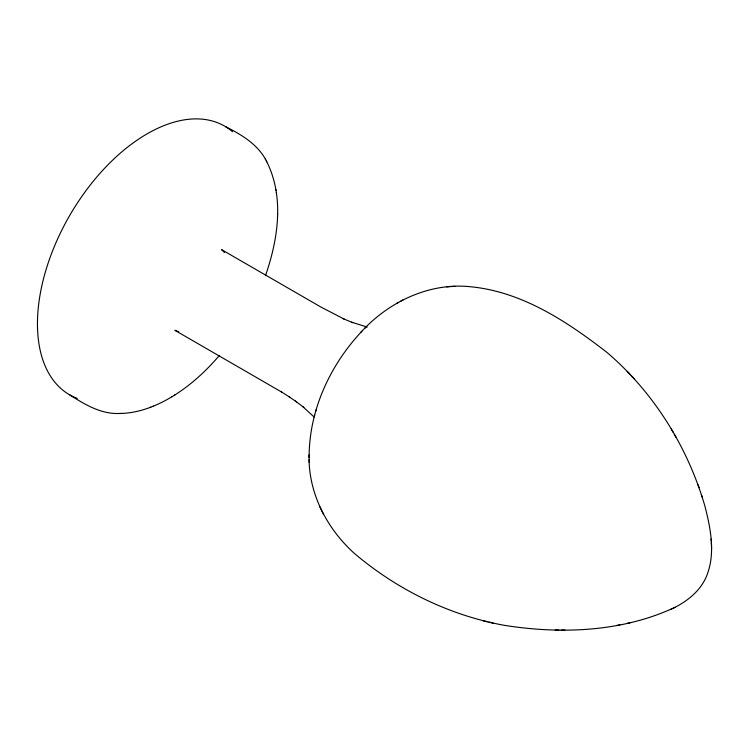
<?xml version="1.0" encoding="UTF-8"?>
<svg xmlns="http://www.w3.org/2000/svg" width="749" height="749" viewBox="0 0 749 749"><rect width="100%" height="100%" fill="white"/><g stroke="black" fill="none" stroke-linecap="round" stroke-linejoin="round"><path stroke-width="1.12" d="M265.474 275.669C278.048 239.418 284.657 196.8 266.494 161.232M309.122 457.377C308.991 410.546 330.047 365.035 361.87 331.264M360.952 332.2C388.665 301.716 429.879 282.008 471.589 286.858C522.765 292.091 567.536 321.836 607.167 352.582C654.008 392.719 687.928 447.368 705.006 506.483C710.764 529.028 715.707 554.241 706.391 576.552C700.474 590.502 688.162 600.576 674.961 607.345C622.353 631.978 561.507 634.309 504.826 625.406C449.625 615.519 397.251 589.744 354.586 553.586C326.798 528.719 308.064 492.655 309.075 454.849M277.458 217.575L277.476 216.976M277.551 214.467L277.57 213.858M314.308 416.407L314.702 415.002M315.806 411.042L316.162 409.778M219.466 355.363C206.49 370.605 191.604 384.387 174.639 395.098M364.744 328.324L365.765 327.276M120.87 413.457C139.286 412.942 156.925 405.892 172.504 396.418M171.98 396.745L175.144 394.779M396.446 303.532L398.655 302.306M400.724 301.173L403.046 299.89M670.374 609.62L672.199 608.722M673.257 608.188L674.961 607.345M150.175 407.409L150.811 407.166M152.815 406.379L153.433 406.136M616.895 625.424L619.854 624.844M627.053 623.421L629.769 622.887M446.676 286.867L450.449 286.614M451.038 286.586L454.877 286.324M69.929 395.004C84.656 404.423 100.965 414.225 119.147 413.485M118.464 413.495L121.553 413.448M555.178 630.096L558.932 630.115M561.254 630.106L564.915 630.124M177.916 331.414L178.693 331.535M483.189 620.79L487.318 621.764M488.985 622.147L493.067 623.112M367.244 327.07L351.543 322.173M177.373 331.227L174.863 330.3L282.176 392.364M343.033 318.606L352.835 322.716M344.287 319.14L320.862 307.024L221.47 249.576L224.457 252.273L223.96 251.664M225.749 126.768C241.899 134.82 258.667 144.95 266.822 161.831M281.062 391.652L289.994 397.326M288.861 396.614L296.52 401.885M295.434 401.052L303.888 407.493M302.774 406.651L314.103 417.015M627.203 371.335L630.115 374.434M631.276 375.68L634.15 378.732M671.263 429.027L673.154 432.276M674.306 434.289L676.15 437.453M265.315 159.134L265.652 159.734M319.767 506.689L321.433 510.078M321.696 510.603L323.39 514.057M698.068 484.818L699.051 487.665M701.41 494.621L702.309 497.233M275.904 189.637L276.007 190.312M276.334 192.437L276.437 193.102M711.119 539.037L711.26 541.068M711.325 542.248L711.494 546.096M711.513 547.079L711.55 548.895M309.187 459.736L309.234 462.386M77.297 398.449A155.109 89.552 -60 0 1 70.041 214.897A155.109 89.552 -60 0 1 232.527 131.702"/></g></svg>
